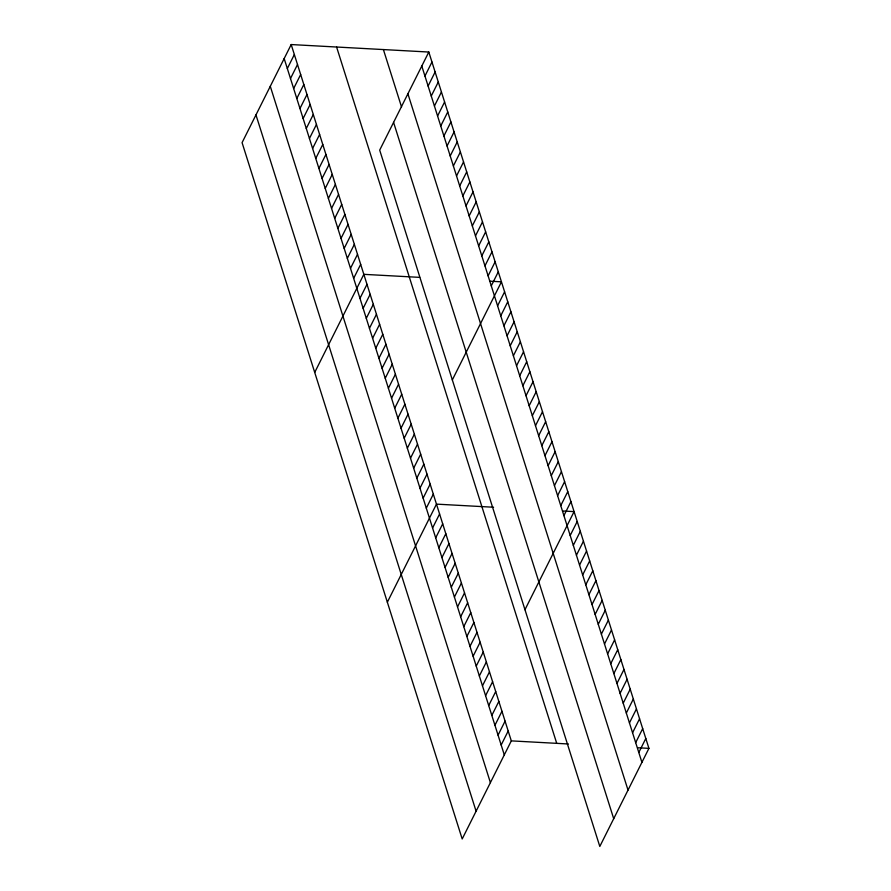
<?xml version="1.0" encoding="UTF-8"?>
<svg xmlns="http://www.w3.org/2000/svg" width="891" height="891" viewBox="0 0 891 891"><rect width="100%" height="100%" fill="white"/><g stroke="black" fill="none" stroke-linecap="round" stroke-linejoin="round"><path stroke-width="1.34" d="M291.19 44.55L242.074 142.638L462.195 838.966L511.311 740.878L291.19 44.55L428.805 52.034L648.926 748.362L599.81 846.45L379.689 150.122L428.805 52.034M287.336 68.551L294.342 54.54M290.488 78.542L297.505 64.531M293.651 88.532L300.668 74.521M296.803 98.522L303.82 84.511M299.966 108.513L306.983 94.502M303.129 118.503L310.135 104.492M306.281 128.493L313.298 114.482M309.444 138.484L316.45 124.473M312.596 148.474L319.613 134.463M315.759 158.464L322.776 144.453M318.911 168.455L325.928 154.444M322.074 178.445L329.091 164.434M325.237 188.435L332.243 174.424M328.389 198.426L335.406 184.426M331.552 208.416L338.558 194.416M334.704 218.406L341.721 204.407M337.867 228.397L344.884 214.397M341.019 238.387L348.036 224.387M424.951 76.036L431.968 62.025M344.182 248.377L351.199 234.378M428.103 86.026L435.12 72.015M347.345 258.368L354.351 244.368M431.266 96.016L438.283 82.005M350.497 268.358L357.514 254.358M434.429 106.007L441.435 91.996M353.66 278.348L360.677 264.349M437.581 115.997L444.598 101.986M314.712 372.427L363.829 274.339L419.639 277.368M440.744 125.987L447.761 111.976M359.975 298.34L366.992 284.329M443.896 135.978L450.913 121.967M363.127 308.331L370.144 294.32M447.059 145.968L454.076 131.957M366.29 318.321L373.307 304.31M450.211 155.958L457.228 141.947M369.453 328.311L376.459 314.3M453.374 165.949L460.391 151.938M372.605 338.302L379.622 324.291M456.537 175.939L463.543 161.928M375.768 348.292L382.785 334.281M459.689 185.929L466.706 171.93M378.92 358.282L385.937 344.271M462.852 195.92L469.869 181.92M382.083 368.273L389.1 354.262M466.004 205.91L473.021 191.91M385.235 378.263L392.252 364.252M469.167 215.9L476.184 201.901M388.398 388.253L395.415 374.242M472.319 225.891L479.336 211.891M391.561 398.244L398.567 384.233M475.482 235.881L482.499 221.881M394.713 408.234L401.73 394.223M478.645 245.871L485.651 231.872M397.876 418.224L404.893 404.213M481.797 255.862L488.814 241.862M401.028 428.215L408.045 414.204M484.96 265.852L491.977 251.852M404.191 438.205L411.208 424.194M488.112 275.842L495.129 261.843M407.354 448.195L414.36 434.184M491.275 285.844L498.292 271.833M410.506 458.186L417.523 444.186M452.327 379.911L501.444 281.823L490.095 281.2M413.669 468.176L420.675 454.176M497.59 305.825L504.607 291.814M416.821 478.166L423.838 464.166M500.753 315.815L507.759 301.804M419.984 488.157L427.001 474.157M503.905 325.805L510.922 311.794M423.136 498.147L430.153 484.147M507.068 335.796L514.085 321.785M426.299 508.137L433.316 494.137M510.22 345.786L517.237 331.775M387.351 602.216L436.467 504.128L493.581 507.235M513.383 355.776L520.4 341.765M432.58 527.995L439.586 513.984M516.546 365.767L523.552 351.756M435.699 537.863L442.704 523.852M519.698 375.757L526.715 361.746M438.817 547.731L445.823 533.72M522.861 385.747L529.867 371.736M441.936 557.588L448.941 543.588M526.013 395.738L533.03 381.727M445.055 567.456L452.06 553.445M529.176 405.728L536.193 391.717M448.173 577.323L455.178 563.312M532.328 415.718L539.345 401.707M451.291 587.18L458.297 573.18M535.491 425.709L542.508 411.698M454.41 597.048L461.415 583.037M538.654 435.699L545.66 421.688M457.529 606.916L464.534 592.905M541.806 445.689L548.823 431.678M460.647 616.784L467.652 602.773M544.969 455.68L551.986 441.68M463.765 626.64L470.771 612.64M548.121 465.67L555.138 451.67M466.873 636.508L473.889 622.497M551.284 475.66L558.301 461.661M469.991 646.376L477.008 632.365M554.436 485.651L561.453 471.651M473.11 656.233L480.126 642.233M557.599 495.641L564.616 481.641M476.228 666.1L483.245 652.089M560.762 505.631L567.767 491.632M479.347 675.968L486.363 661.957M563.914 515.622L570.931 501.622M482.465 685.825L489.482 671.825M524.966 609.7L574.094 511.612L562.733 510.989M485.584 695.693L492.6 681.693M570.195 535.48L577.212 521.48M488.702 705.561L495.719 691.55M573.314 545.348L580.331 531.337M491.821 715.428L498.837 701.417M576.432 555.216L583.449 541.205M494.939 725.285L501.956 711.285M579.551 565.072L586.568 551.072M498.058 735.153L505.074 721.142M582.669 574.94L589.686 560.929M501.176 745.021L508.193 731.01M585.788 584.808L592.805 570.797M588.906 594.665L595.923 580.665M592.025 604.532L599.042 590.533M595.143 614.4L602.149 600.389M598.262 624.268L605.267 610.257M601.38 634.125L608.386 620.125M604.499 643.993L611.504 629.982M607.617 653.86L614.623 639.849M610.736 663.717L617.741 649.717M613.854 673.585L620.86 659.574M616.973 683.453L623.978 669.442M620.091 693.321L627.097 679.31M623.21 703.177L630.215 689.177M626.328 713.045L633.334 699.034M629.447 722.913L636.452 708.902M632.565 732.77L639.571 718.77M635.684 742.637L642.689 728.626M638.802 752.505L645.808 738.494M511.311 740.878L568.425 743.985M637.577 747.738L648.926 748.362M421.788 66.045L641.921 762.373M407.9 93.789L628.021 790.117M383.397 49.562L401.551 107.009M393.577 122.379L613.71 818.706M336.598 47.023L556.73 743.35M284.173 58.561L504.295 754.877M270.285 86.304L490.406 782.632M255.962 114.894L476.095 811.222"/></g></svg>
